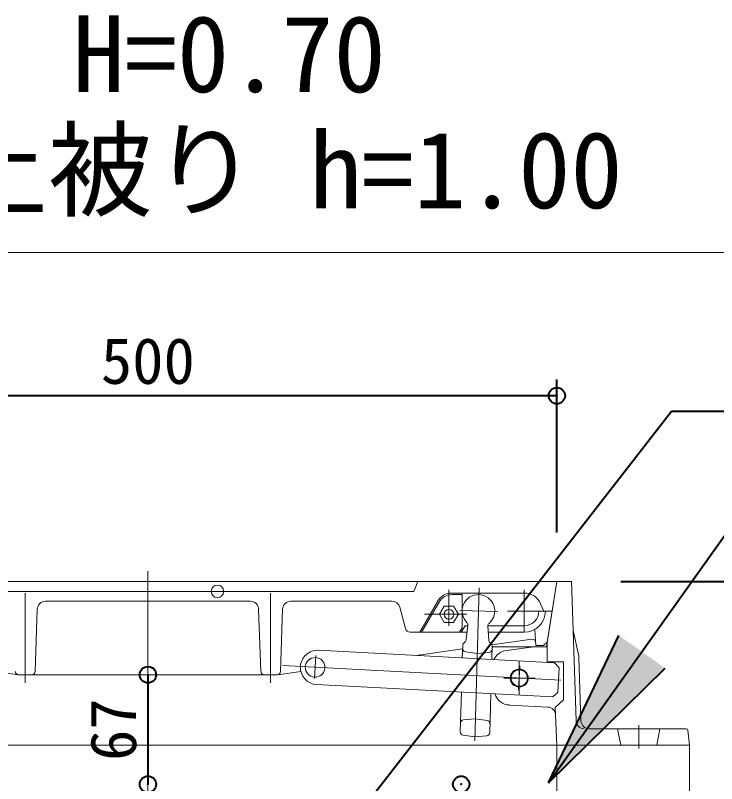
# Model space of a CAD drawing. Units: millimetres at full size, sheet at 1:20. Extents: x -5803 to 5817, y -3160 to 3160.
# Drawn here: x -869.1 to -440.4, y 795.6 to 1265.5 of the extents above; entities that cross this region are included whole.
import ezdxf
from ezdxf.enums import TextEntityAlignment as Align

# ---------------------------------------------------------------- set-up
doc = ezdxf.new("R2010")
doc.units = ezdxf.units.MM
doc.header["$LTSCALE"] = 20
doc.header["$PDMODE"] = 32
doc.header["$PDSIZE"] = 10
for name, color, linetype, lineweight in [('0-7_TEMP01', 3, 'Continuous', 18), ('0-9_躯体', 7, 'Continuous', 9), ('0-E_寸法', 1, 'Continuous', 40)]:
    doc.layers.add(name, color=color, linetype=linetype, lineweight=lineweight)
doc.layers.add('0-F_注釈', color=1, linetype='Continuous')
doc.styles.add('ＭＳ ゴシック', font='')
doc.styles.get('ＭＳ ゴシック').set_extended_font_data('MS Gothic')

msp = doc.modelspace()

# ---------------------------------------------------------------- linework, layer by layer
at = {"layer": '0-7_TEMP01'}
for p, q in [((-4176.06, 1120.37), (1523.94, 1120.37)), ((-788.07, 925.53), (-788.07, 769.16)), ((-863.07, 912.16), (-863.07, 857.16)), ((-713.07, 912.16), (-713.07, 857.16)), ((-604.07, 914.16), (-604.07, 892.16)), ((-585.67, 915.31), (-588.31, 821.77)), ((-619.08, 899.16), (-593.07, 899.16)), ((-597.37, 901.47), (-574.23, 900.83)), ((-686.25, 859.84), (-685.52, 873.94)), ((-561.06, 870.66), (-561.06, 849.67)), ((-535.56, 858.82), (-705.71, 867.74)), ((-561.46, 852.67), (-560.67, 867.65)), ((-570.59, 860.16), (-551.41, 860.16)), ((-488.06, 831.36), (-488.06, 816.98))]:
    msp.add_line(p, q, dxfattribs=at)
at = {"layer": '0-9_躯体'}
for p, q in [((-1046.07, 919.16), (-530.07, 919.16)), ((-538.07, 919.16), (-1038.07, 919.16)), ((-545.68, 919.16), (-656.01, 919.16)), ((-625.57, 913.16), (-623.07, 919.16)), ((-538.07, 919.15), (-544.4, 879.16)), ((-543.93, 882.16), (-538.07, 919.16)), ((-529.07, 919.16), (-538.07, 919.16)), ((-529.07, 919.16), (-528.11, 889.16)), ((-625.57, 913.16), (-965.57, 913.16)), ((-602.3, 912.16), (-558.07, 912.16)), ((-558.07, 914.16), (-558.07, 888.16)), ((-725.41, 907.16), (-850.73, 907.16)), ((-638.92, 907.16), (-700.73, 907.16)), ((-610.95, 907.16), (-621.92, 888.16)), ((-602.3, 911.16), (-596.07, 911.16)), ((-596.07, 911.16), (-596.07, 890.94)), ((-857, 864.09), (-855.73, 902.33)), ((-719.13, 864.09), (-720.4, 902.33)), ((-705.73, 902.33), (-707, 864.09)), ((-634.08, 903.43), (-630.65, 890.39)), ((-620.77, 888.16), (-610.09, 906.66)), ((-598.29, 899.16), (-601.18, 904.16)), ((-546.07, 901.16), (-547.99, 905.55)), ((-606.95, 894.16), (-609.84, 899.16)), ((-601.18, 894.16), (-598.29, 899.16)), ((-545.99, 901.16), (-568.18, 901.16)), ((-549.06, 901.16), (-540.92, 901.16)), ((-606.95, 894.16), (-601.18, 894.16)), ((-627.75, 888.16), (-592.93, 888.16)), ((-594.21, 892.16), (-596.52, 888.16)), ((-594.21, 892.16), (-596.52, 888.16)), ((-594.21, 892.16), (-592.43, 892.16)), ((-593.46, 883.93), (-592.42, 892.28)), ((-580.24, 892.16), (-558.07, 892.16)), ((-579.66, 883.55), (-580.23, 891.93)), ((-579.97, 888.16), (-558.07, 888.16)), ((-551.64, 889.86), (-550.92, 880.16)), ((-528.11, 889.16), (-526.35, 834)), ((-528.11, 889.16), (-524.69, 873.61)), ((-553.34, 883.87), (-577.84, 880.44)), ((-990.79, 879.4), (-867.41, 862.17)), ((-595.66, 880.09), (-595.88, 872.5)), ((-595.04, 881.49), (-594.37, 882.12)), ((-578.85, 881.69), (-578.22, 881.01)), ((-577.67, 879.59), (-577.9, 871.56)), ((-577.68, 879.16), (-544.06, 879.16)), ((-552.06, 879.16), (-568.84, 877.06)), ((-546.25, 880.16), (-550.92, 880.16)), ((-546.25, 880.15), (-543.93, 882.16)), ((-544.06, 870.16), (-544.06, 881.27)), ((-539.55, 869.54), (-683.85, 877.11)), ((-595.73, 877.94), (-624.16, 873.98)), ((-594, 876.17), (-586.8, 875.17)), ((-586.8, 875.17), (-579.56, 875.76)), ((-567.07, 877.28), (-568.84, 877.06)), ((-534.07, 870.16), (-544.06, 870.16)), ((-536.7, 866.39), (-539.55, 869.54)), ((-534.07, 870.16), (-534.07, 846.78)), ((-524.58, 872.7), (-523.35, 834)), ((-537.49, 851.41), (-536.7, 866.39)), ((-709, 862.16), (-867.13, 862.16)), ((-694.6, 864.15), (-708.73, 862.17)), ((-540.64, 848.57), (-684.95, 856.13)), ((-596.48, 851.5), (-597.16, 827.23)), ((-578.5, 850.55), (-579.16, 826.73)), ((-537.49, 851.41), (-540.64, 848.57)), ((-539.06, 842.16), (-534.07, 846.78)), ((-567.09, 843.67), (-543.59, 842.4)), ((-538.07, 819.16), (-539.06, 842.16)), ((-595.17, 834.59), (-587.93, 835.19)), ((-587.93, 835.19), (-580.73, 834.18)), ((-458.97, 829.16), (-518.35, 829.16)), ((-501.06, 829.16), (-499.06, 819.15)), ((-475.07, 829.16), (-477.06, 819.16)), ((-457.06, 819.15), (-457.98, 828.26)), ((-595.44, 825.2), (-588.25, 824.19)), ((-588.25, 824.19), (-581, 824.78)), ((-973.84, 819.15), (-538.07, 819.15)), ((-457.06, 819.16), (-538.07, 819.16)), ((-538.07, 819.15), (-538.07, 769.16)), ((-457.06, 819.15), (-457.06, 769.16))]:
    msp.add_line(p, q, dxfattribs=at)
for points in [[(-609.84, 899.16), (-606.95, 904.16), (-601.18, 904.16)], [(-620.77, 888.16), (-597.67, 888.16), (-596.07, 890.94)]]:
    msp.add_lwpolyline(points, dxfattribs=at)
for centre, radius in [((-745.61, 913.16), 3.81), ((-604.07, 899.16), 3), ((-561.06, 860.16), 5.5), ((-561.06, 860.16), 5.25), ((-561.06, 860.16), 5)]:
    msp.add_circle(centre, radius, dxfattribs=at)
for centre, radius, start, end in [((-602.3, 902.16), 10, 90, 150), ((-558.07, 901.16), 11, 23.556, 90), ((-850.73, 902.16), 5, 90, 178.091), ((-725.41, 902.16), 5, 1.909, 90), ((-700.73, 902.16), 5, 90, 178.091), ((-638.92, 902.16), 5, 14.744, 90), ((-602.3, 902.16), 9, 90, 150), ((-586.06, 901.16), 10, 310.777, 225.984), ((-558.07, 901.16), 13, 270, 0), ((-558.07, 901.16), 9, 270, 0), ((-594.4, 892.53), 2, 352.94, 45.984), ((-578.23, 892.07), 2, 130.777, 183.821), ((-627.75, 891.16), 3, 194.744, 270), ((-596.43, 884.3), 3, 313.38, 352.94), ((-576.67, 883.75), 3, 183.821, 223.381), ((-553.06, 881.88), 2, 4.236, 97.945), ((-593.66, 880.04), 2, 133.38, 178.38), ((-579.67, 879.64), 2, 358.381, 43.381), ((-684.4, 866.62), 10.5, 87, 177), ((-593.72, 878.15), 2, 178.381, 262.04), ((-579.72, 877.76), 2, 274.721, 358.381), ((-567.61, 867.14), 10, 97.125, 154.22), ((-685.89, 866.7), 6, 0, 355.198), ((-529.58, 872.54), 5, 1.828, 12.381), ((-684.4, 866.62), 10.5, 177, 267), ((-867.13, 864.16), 2, 181.909, 270), ((-859, 864.16), 2, 270, 358.091), ((-717.13, 864.16), 2, 181.909, 270), ((-709, 864.16), 2, 270, 358.091), ((-566.54, 853.66), 10, 198.853, 266.907), ((-543.86, 837.41), 5, 2.463, 86.907), ((-595.01, 832.6), 2, 94.721, 178.38), ((-581.01, 832.19), 2, 358.38, 82.04), ((-521.35, 834.16), 5, 181.828, 270), ((-518.35, 834.16), 5, 181.828, 270), ((-595.16, 827.17), 2, 178.381, 262.04), ((-458.97, 828.16), 1, 5.711, 90), ((-581.16, 826.78), 2, 274.721, 358.381)]:
    msp.add_arc(centre, radius, start, end, dxfattribs=at)
at = {"layer": '0-E_寸法'}
for p, q in [((-538.07, 949.16), (-538.07, 1042.86)), ((-538.07, 1032.86), (-1038.07, 1032.86)), ((-766.5, 639.45), (-468.06, 1023.41)), ((-468.06, 1023.41), (-96.36, 1023.41)), ((-543.18, 795.99), (-432.23, 951.74)), ((-499.06, 919.16), (-271.99, 919.16)), ((-499.06, 919.16), (-157.18, 919.16)), ((-499.06, 919.16), (-57.56, 919.16)), ((-543.18, 795.99), (-500.19, 886.27)), ((-543.18, 795.99), (-471.9, 866.12)), ((-788.07, 862.16), (-788.07, 795.16))]:
    msp.add_line(p, q, dxfattribs=at)
for p in [(-538.07, 1032.86), (-788.07, 862.16), (-788.07, 795.16), (-596.58, 795.16)]:
    msp.add_point(p, dxfattribs=at)
msp.add_solid([(-500.19, 886.27), (-471.9, 866.12), (-543.18, 795.99)], dxfattribs=at)

# ---------------------------------------------------------------- texts
at = {"layer": '0-E_寸法', "style": 'ＭＳ ゴシック'}
msp.add_text('500', height=28.15, dxfattribs=at).set_placement((-816.87, 1031.65), align=Align.BOTTOM_LEFT)
msp.add_text('67', height=28.15, rotation=90, dxfattribs=at).set_placement((-786.85, 809.46), align=Align.BOTTOM_LEFT)
at = {"layer": '0-F_注釈', "style": 'ＭＳ ゴシック'}
for s, p in [('H=0.70', (-834.2, 1204.48)), ('土被り h=1.00', (-913.27, 1133.47))]:
    msp.add_text(s, height=46.92, dxfattribs=at).set_placement(p, align=Align.BOTTOM_LEFT)

doc.saveas('drawing.dxf')
